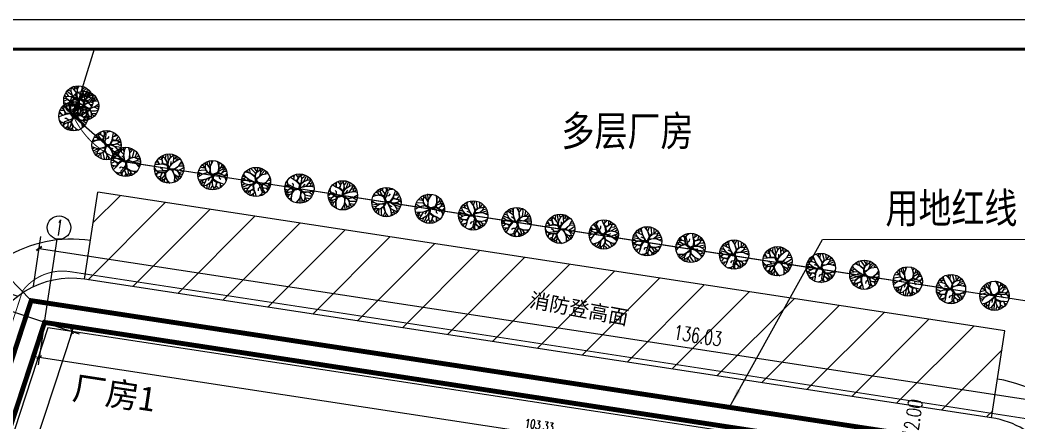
# Model space of a CAD drawing. Extents: x 367348645 to 367600945, y 521264746 to 521442946.
# Drawn here: x 367412817 to 367515007, y 521401762 to 521442946 of the extents above; entities that cross this region are included whole.
import ezdxf
from ezdxf.enums import TextEntityAlignment as Align

# ---------------------------------------------------------------- set-up
doc = ezdxf.new("R2010")
doc.units = 0
doc.header["$LTSCALE"] = 1000
doc.header["$MEASUREMENT"] = 0
doc.linetypes.add('DASH', pattern=[0.35, 0.25, -0.1])
for name, color, linetype in [('0-图框', 4, 'Continuous'), ('AXIS', 3, 'Continuous'), ('AXIS_TEXT', 7, 'Continuous'), ('DIM_COOR', 3, 'Continuous'), ('DLSS', 5, 'Continuous'), ('PUB_DIM', 3, 'Continuous'), ('PUB_TEXT', 7, 'Continuous'), ('PUB_TITLE', 4, 'Continuous'), ('TREE', 74, 'Continuous')]:
    doc.layers.add(name, color=color, linetype=linetype)
doc.styles.add('-宋体', font='SimSun.ttf', dxfattribs={"width": 0.8})
doc.styles.add('_TCH_AXIS', font='COMPLEX', dxfattribs={"bigfont": 'GBCBIG'})
doc.styles.add('_TCH_DIM_T3', font='SIMPLEX', dxfattribs={"width": 0.705882, "bigfont": 'GBCBIG'})
doc.styles.add('COMPLEX', font='COMPLEX')
doc.styles.add('DIM_FONT', font='SIMPLEX', dxfattribs={"width": 0.7, "bigfont": 'GBCBIG'})
doc.styles.add('TQ', font='SIMHEI.TTF')
doc.dimstyles.new('_TCH_ARCH_MM_M&&500', dxfattribs={"dimtxt": 1487.5, "dimasz": 500, "dimexe": 1250, "dimexo": 1500, "dimgap": 631.25, "dimtad": 1, "dimlfac": 0.001, "dimzin": 0, "dimdsep": 46, "dimtxsty": '_TCH_DIM_T3', "dimblk": 'ARCHTICK', "dimcen": 0.09, "dimclrt": 7, "dimazin": 2, "dimtfac": 1, "dimtdec": 0, "dimtix": 1, "dimtmove": 2, "dimatfit": 3, "dimldrblk": 'ARCHTICK', "dimfxl": 1, "dimtolj": 1, "dimtzin": 0, "dimarcsym": 0})
doc.dimstyles.new('DIMN300', dxfattribs={"dimscale": 3, "dimtxt": 300, "dimasz": 1, "dimexe": 250, "dimexo": 300, "dimgap": 150, "dimtad": 1, "dimdec": 0, "dimzin": 0, "dimdsep": 46, "dimtxsty": 'DIM_FONT', "dimblk": '_DIMX', "dimcen": 0.09, "dimclrt": 7, "dimadec": 0, "dimazin": 0, "dimtfac": 1, "dimtdec": 0, "dimtix": 1, "dimtmove": 2, "dimatfit": 3, "dimldrblk": '_DIMX', "dimfxl": 1, "dimtolj": 1, "dimtzin": 0, "dimarcsym": 0})

# ---------------------------------------------------------------- blocks, each defined once
blk = doc.blocks.new('$植物$00000094')
for p, q in [((-524, 743, 0), (-671, 837, 0)), ((-524, 583, 0), (-524, 930, 0)), ((-510, 569, 0), (-524, 743, 0)), ((-203, 770, 0), (-390, 970, 0)), ((-310, 516, 0), (-203, 770, 0)), ((-256, 516, 0), (-176, 850, 0)), ((-176, 850, 0), (-203, 1050, 0)), ((-176, 850, 0), (38, 1064, 0)), ((-42, 970, 0), (-96, 1064, 0)), ((52, 770, 0), (-42, 970, 0)), ((38, 770, 0), (212, 970, 0)), ((65, 556, 0), (38, 770, 0)), ((78, 556, 0), (52, 770, 0)), ((212, 970, 0), (172, 1050, 0)), ((199, 556, 0), (359, 997, 0)), ((225, 569, 0), (493, 743, 0)), ((453, 716, 0), (480, 957, 0)), ((493, 743, 0), (734, 783, 0)), ((613, 529, 0), (747, 756, 0)), ((-805, 21, 0), (-1072, 48, 0)), ((-952, 289, 0), (-1059, 235, 0)), ((-938, 115, 0), (-1059, -72, 0)), ((-952, 302, 0), (-952, 489, 0)), ((-805, 35, 0), (-952, 302, 0)), ((-805, 35, 0), (-952, 289, 0)), ((-765, 142, 0), (-938, 115, 0)), ((-403, -139, 0), (-805, 35, 0)), ((-443, -179, 0), (-805, 21, 0)), ((-551, 583, 0), (-791, 703, 0)), ((-470, 21, 0), (-765, 142, 0)), ((-484, 222, 0), (-591, 315, 0)), ((-310, 489, 0), (-551, 583, 0)), ((-283, 529, 0), (-524, 583, 0)), ((-470, 35, 0), (-484, 222, 0)), ((-270, -72, 0), (-470, 35, 0)), ((-203, -72, 0), (-470, 21, 0)), ((-42, 8, 0), (-403, -139, 0)), ((-243, 489, 0), (-310, 516, 0)), ((-29, 275, 0), (-310, 489, 0)), ((-2, 329, 0), (-256, 516, 0)), ((-176, 409, 0), (-243, 489, 0)), ((-122, 382, 0), (-176, 409, 0)), ((-69, 355, 0), (-122, 382, 0)), ((-42, 289, 0), (-69, 355, 0)), ((-56, -5, 0), (-29, 275, 0)), ((-42, 8, 0), (11, 315, 0)), ((92, 115, 0), (-15, -19, 0)), ((-15, 35, 0), (346, -233, 0)), ((-15, 21, 0), (292, -166, 0)), ((-2, -45, 0), (52, 88, 0)), ((0, 2, 0), (52, 315, 0)), ((0, 2, 0), (25, 289, 0)), ((11, 315, 0), (65, 556, 0)), ((25, 289, 0), (78, 556, 0)), ((25, 115, 0), (480, 289, 0)), ((38, -45, 0), (52, 382, 0)), ((52, 315, 0), (225, 569, 0)), ((52, 382, 0), (199, 543, 0)), ((52, 88, 0), (480, 275, 0)), ((199, 543, 0), (453, 716, 0)), ((212, 168, 0), (346, 409, 0)), ((480, 289, 0), (613, 529, 0)), ((480, 275, 0), (854, 342, 0)), ((480, 275, 0), (854, 329, 0)), ((493, 275, 0), (747, 329, 0)), ((613, 503, 0), (894, 583, 0)), ((734, -126, 0), (1042, 75, 0)), ((747, 329, 0), (854, 703, 0)), ((854, 342, 0), (948, 476, 0)), ((854, 329, 0), (1015, 302, 0)), ((-831, -259, 0), (-1059, -219, 0)), ((-818, -433, 0), (-992, -326, 0)), ((-831, -259, 0), (-952, -500, 0)), ((-684, -580, 0), (-912, -567, 0)), ((-631, -72, 0), (-831, -259, 0)), ((-617, -86, 0), (-831, -246, 0)), ((-497, -313, 0), (-818, -433, 0)), ((-805, -446, 0), (-818, -660, 0)), ((-484, -286, 0), (-805, -446, 0)), ((-671, -580, 0), (-738, -767, 0)), ((-497, -460, 0), (-684, -580, 0)), ((-537, -500, 0), (-658, -580, 0)), ((-430, -139, 0), (-617, -86, 0)), ((-470, -166, 0), (-537, -500, 0)), ((-524, -487, 0), (-497, -807, 0)), ((-377, -166, 0), (-510, -446, 0)), ((-510, -446, 0), (-484, -807, 0)), ((-390, -139, 0), (-497, -460, 0)), ((-417, -152, 0), (-497, -406, 0)), ((-457, -192, 0), (-497, -313, 0)), ((-430, -206, 0), (-497, -500, 0)), ((-350, -152, 0), (-457, -192, 0)), ((-15, -5, 0), (-443, -179, 0)), ((-29, -72, 0), (-430, -206, 0)), ((-42, -32, 0), (-377, -166, 0)), ((-29, -59, 0), (-350, -152, 0)), ((25, -86, 0), (-270, -72, 0)), ((-29, -32, 0), (-203, -72, 0)), ((118, -714, 0), (-96, -1075, 0)), ((-56, -5, 0), (292, -192, 0)), ((-15, -59, 0), (185, -192, 0)), ((-2, -86, 0), (359, -246, 0)), ((118, -126, 0), (132, -286, 0)), ((185, -192, 0), (118, -714, 0)), ((132, -126, 0), (159, -714, 0)), ((145, -139, 0), (145, -487, 0)), ((145, -487, 0), (319, -754, 0)), ((159, -513, 0), (306, -754, 0)), ((159, -714, 0), (212, -1088, 0)), ((292, -166, 0), (480, -380, 0)), ((292, -192, 0), (466, -393, 0)), ((306, -192, 0), (734, -112, 0)), ((346, -233, 0), (734, -112, 0)), ((359, -246, 0), (466, -406, 0)), ((466, -393, 0), (506, -567, 0)), ((480, -380, 0), (506, -553, 0)), ((480, -393, 0), (827, -393, 0)), ((493, -580, 0), (493, -847, 0)), ((506, -553, 0), (640, -740, 0)), ((506, -567, 0), (720, -593, 0)), ((720, -593, 0), (881, -607, 0)), ((734, -112, 0), (921, -19, 0)), ((734, -112, 0), (1055, -273, 0)), ((827, -393, 0), (1015, -366, 0)), ((921, -19, 0), (1055, -126, 0)), ((-497, -807, 0), (-631, -874, 0)), ((-484, -807, 0), (-417, -1021, 0)), ((11, -914, 0), (65, -1088, 0)), ((306, -754, 0), (600, -901, 0)), ((319, -754, 0), (346, -1021, 0)), ((493, -847, 0), (466, -981, 0)), ((640, -740, 0), (747, -781, 0))]:
    blk.add_line(p, q)
blk.add_circle((0, 2, 0), 1086)
blk = doc.blocks.new('_ArchTick')
at = {"color": 0, "linetype": 'ByBlock', "const_width": 0.4}
blk.add_lwpolyline([(-0.5, -0.5), (0.5, 0.5)], dxfattribs=at)
blk = doc.blocks.new('*D20')
at = {"color": 0, "linetype": 'ByBlock'}
for p, q in [((366691923, 521121497), (366692170, 521121459)), ((366693104, 521119293), (366693406, 521121270)), ((366691621, 521119520), (366691868, 521119482))]:
    blk.add_line(p, q, dxfattribs=at)
at = {"layer": 'Defpoints', "color": 0, "linetype": 'ByBlock'}
for p in [(366693406, 521121270), (366693406, 521121270), (366693104, 521119293)]:
    blk.add_point(p, dxfattribs=at)
at = {"color": 0, "linetype": 'ByBlock', "xscale": 500, "yscale": 500, "zscale": 500}
for p, rotation in [((366693406, 521121270), 81.30952786803563), ((366693104, 521119293), 261.3095278680356)]:
    blk.add_blockref('_ArchTick', p, dxfattribs=dict(at, rotation=rotation))
at = {"color": 7, "linetype": 'ByBlock', "insert": (366692364, 521123554), "char_height": 1487.5, "attachment_point": 5, "rotation": 81.30953, "style": '_TCH_DIM_T3'}
blk.add_mtext('\\A1;2.00', dxfattribs=at)
blk = doc.blocks.new('*D32')
at = {"color": 0, "linetype": 'ByBlock'}
for p, q in [((367409385, 521415695), (367402429, 521394444)), ((367412535, 521414664), (367408197, 521416084)), ((367389323, 521354401), (367400746, 521389300)), ((367392473, 521353370), (367388135, 521354790))]:
    blk.add_line(p, q, dxfattribs=at)
at = {"layer": 'Defpoints', "color": 0, "linetype": 'ByBlock'}
for p in [(367409385, 521415695), (367413961, 521414197), (367393899, 521352903)]:
    blk.add_point(p, dxfattribs=at)
at = {"color": 0, "linetype": 'ByBlock', "xscale": 500, "yscale": 500, "zscale": 500}
for p, rotation in [((367409385, 521415695), 71.87605209656064), ((367389323, 521354401), 251.8760520965606)]:
    blk.add_blockref('_ArchTick', p, dxfattribs=dict(at, rotation=rotation))
at = {"color": 7, "linetype": 'ByBlock', "insert": (367400849, 521392113), "char_height": 1487.5, "attachment_point": 5, "rotation": 71.87605, "style": '_TCH_DIM_T3'}
blk.add_mtext('\\A1;64.49', dxfattribs=at)
blk = doc.blocks.new('*D35')
at = {"color": 0, "linetype": 'ByBlock'}
for p, q in [((366602248, 521136721), (366603026, 521141813)), ((366602837, 521140577), (366737301, 521120024)), ((366736712, 521116168), (366737490, 521121260))]:
    blk.add_line(p, q, dxfattribs=at)
at = {"layer": 'Defpoints', "color": 0, "linetype": 'ByBlock'}
for p in [(366602021, 521135239), (366737301, 521120024), (366736485, 521114686)]:
    blk.add_point(p, dxfattribs=at)
at = {"color": 0, "linetype": 'ByBlock', "xscale": 500, "yscale": 500, "zscale": 500}
for p, rotation in [((366602837, 521140577), 171.3095278682207), ((366737301, 521120024), 351.3095278682207)]:
    blk.add_blockref('_ArchTick', p, dxfattribs=dict(at, rotation=rotation))
at = {"color": 7, "linetype": 'ByBlock', "insert": (366670277, 521131660), "char_height": 1487.5, "attachment_point": 5, "rotation": 351.30953, "style": '_TCH_DIM_T3'}
blk.add_mtext('\\A1;136.03', dxfattribs=at)
blk = doc.blocks.new('_DIMX')
blk.add_line((-150, 0), (150, 0))
blk.add_lwpolyline([(-70, -70), (70, 70)])
blk = doc.blocks.new('*D36')
at = {"color": 0, "linetype": 'ByBlock'}
for p, q in [((367416190, 521411684), (367418864, 521410809)), ((367418150, 521411039), (367398617, 521351362)), ((367396655, 521352001), (367399329, 521351126))]:
    blk.add_line(p, q, dxfattribs=at)
at = {"layer": 'Defpoints', "color": 0, "linetype": 'ByBlock'}
for p in [(367415334, 521411964), (367395799, 521352281), (367398616, 521351359)]:
    blk.add_point(p, dxfattribs=at)
at = {"color": 0, "linetype": 'ByBlock', "xscale": 3, "yscale": 3, "zscale": 3}
for p, rotation in [((367418151, 521411042), 71.87605209644578), ((367398616, 521351359), 251.8760520964458)]:
    blk.add_blockref('_DIMX', p, dxfattribs=dict(at, rotation=rotation))
at = {"color": 7, "linetype": 'ByBlock', "insert": (367407528, 521381481), "char_height": 900, "attachment_point": 5, "rotation": 71.87605, "style": 'DIM_FONT'}
blk.add_mtext('\\A1;62.80', dxfattribs=at)
blk = doc.blocks.new('*D37')
at = {"color": 0, "linetype": 'ByBlock'}
for p, q in [((367415198, 521411074), (367414671, 521407626)), ((367516926, 521392754), (367414788, 521408366)), ((367517342, 521395461), (367516815, 521392012))]:
    blk.add_line(p, q, dxfattribs=at)
at = {"layer": 'Defpoints', "color": 0, "linetype": 'ByBlock'}
for p in [(367415334, 521411964), (367414785, 521408367), (367517478, 521396351)]:
    blk.add_point(p, dxfattribs=at)
at = {"color": 0, "linetype": 'ByBlock', "xscale": 3, "yscale": 3, "zscale": 3}
for p, rotation in [((367414785, 521408367), 171.3092696683461), ((367516928, 521392754), 351.3092696683461)]:
    blk.add_blockref('_DIMX', p, dxfattribs=dict(at, rotation=rotation))
at = {"color": 7, "linetype": 'ByBlock', "insert": (367465993, 521401450), "char_height": 900, "attachment_point": 5, "rotation": 351.30927, "style": 'DIM_FONT'}
blk.add_mtext('\\A1;103.33', dxfattribs=at)
blk = doc.blocks.new('_AXISO')
blk.add_circle((0, 0), 0.5)
at = {"layer": 'AXIS_TEXT', "style": 'COMPLEX', "width": 1.041667}
blk.add_attdef('A', text='', height=0.56, dxfattribs=at).set_placement((-0.25, -0.28), (0.25, -0.28), align=Align.FIT)
blk = doc.blocks.new('_ARROW')
blk.add_solid([(0, 0), (-1, 0.1), (-1, -0.1)])

msp = doc.modelspace()

# ---------------------------------------------------------------- hatches: boundary and pattern name
h = msp.add_hatch()
h.set_pattern_fill('ANSI31', color=9, scale=30000, style=0)
h.set_pattern_definition([(45, (-462559.2, 3448.6), (-2651.65043, 2651.65043), [])])
h.paths.add_polyline_path([(367420801.144, 521425291.099), (367419441.276, 521416394.428), (367512302.712, 521402200.435), (367512302.734, 521402200.432), (367513662.602, 521411097.103)])
h.paths.add_polyline_path([(367464435.76, 521412929.199), (367475655.359, 521410817.123), (367476205.732, 521413740.77), (367464986.133, 521415852.847)], flags=24)

# ---------------------------------------------------------------- linework, layer by layer
at = {"color": 3}
for p, q in [((367419441.276, 521416394.428), (367420801.144, 521425291.099)), ((367513662.602, 521411097.103), (367420801.144, 521425291.099)), ((367512302.734, 521402200.432), (367419441.276, 521416394.428)), ((367512302.734, 521402200.432), (367513662.602, 521411097.103))]:
    msp.add_line(p, q, dxfattribs=at)
for points in [[(367356144.58, 521439945.751), (367576944.58, 521439945.751), (367576944.58, 521267745.751), (367356144.58, 521267745.751), (367356144.58, 521439945.751)], [(367420424.073, 521439945.751), (367418293.752, 521433078.497), (367423645.752, 521428410.497), (367577687.949, 521404652.162)], [(367534662.178, 521316842.479), (367546145.774, 521391969.407), (367415334.479, 521411964.086), (367395799.44, 521352281.045), (367415757.541, 521345748.498)]]:
    msp.add_lwpolyline(points)
at = {"color": 1, "linetype": 'DASH', "ltscale": 5, "const_width": 500}
msp.add_lwpolyline([(367548425.014, 521393644.251), (367536337.014, 521314563.251), (367388734.014, 521337124.251), (367413961.014, 521414197.251)], close=True, dxfattribs=at)
at = {"color": 2, "linetype": 'DASH', "ltscale": 5, "const_width": 300}
msp.add_lwpolyline([(367546145.774, 521391969.407), (367534662.177, 521316842.476), (367391368.833, 521338744.749), (367415334.479, 521411964.086)], close=True, dxfattribs=at)
at = {"color": 4, "const_width": 500}
msp.add_lwpolyline([(367517478.384, 521396351.255), (367415334.479, 521411964.086), (367395799.44, 521352281.045), (367415757.541, 521345748.498), (367429755.857, 521388515.859), (367514305.265, 521375592.37)], close=True, dxfattribs=at)
msp.add_lwpolyline([(367516908.574, 521395932.544), (367415677.845, 521411405.795), (367396430.169, 521352600.701), (367415437.885, 521346379.228), (367429412.491, 521389074.15), (367513886.556, 521376162.177)], close=True)
at = {"color": 3}
for centre, radius, start, end in [((367418081.408, 521407497.757), 13000, 81.30952787, 161.8760521), ((367418081.408, 521407497.757), 9000, 81.30952787, 161.8760521), ((367510942.867, 521393303.76), 13000, 351.30926967, 81.30952787), ((367510942.867, 521393303.76), 9000, 351.30926967, 81.30952787)]:
    msp.add_arc(centre, radius, start, end, dxfattribs=at)
at = {"layer": '0-图框'}
msp.add_lwpolyline([(367348644.58, 521264745.751), (367600944.58, 521264745.751), (367600944.58, 521442945.751), (367348644.58, 521442945.751)], close=True, dxfattribs=at)
at = {"layer": '0-图框', "const_width": 300}
msp.add_lwpolyline([(367356144.58, 521267745.751), (367597944.58, 521267745.751), (367597944.58, 521439945.751), (367356144.58, 521439945.751)], close=True, dxfattribs=at)
at = {"layer": 'AXIS'}
for p, q in [((367415333.594, 521411961.383), (367416637.278, 521420490.952)), ((367416534.347, 521411571.11), (367405129.686, 521415303.9))]:
    msp.add_line(p, q, dxfattribs=at)
at = {"layer": 'DIM_COOR', "color": 3}
msp.add_line((367413961.014, 521414197.251), (367408775.967, 521419525.457), dxfattribs=at)
at = {"layer": 'DLSS', "color": 0, "linetype": 'Continuous', "const_width": 100}
msp.add_lwpolyline([(367420424.073, 521439945.751), (367418293.752, 521433078.497)], dxfattribs=at)
at = {"layer": 'DLSS', "color": 0, "linetype": 'Continuous', "const_width": 100, "flags": 128}
for points in [[(367418293.752, 521433078.497, 0.0453144665), (367419092.282, 521431707.356, 0.0453144666), (367420124.752, 521430502.497, 0.0589741504), (367421761.448, 521429248.125, 0.0589741504), (367423645.752, 521428410.497)], [(367413083.383, 521415188.896, -0.0455029532), (367413702.887, 521415875.589, -0.0455029531), (367414436.383, 521416438.896, -0.0911208384), (367416144.135, 521417125.399, -0.0911208384), (367417984.383, 521417159.896)], [(367413083.383, 521415188.896, -0.0455029532), (367413702.887, 521415875.589, -0.0455029531), (367414436.383, 521416438.896, -0.0911208384), (367416144.135, 521417125.399, -0.0911208384), (367417984.383, 521417159.896)]]:
    msp.add_lwpolyline(points, format="xyb", dxfattribs=at)
for points in [[(367423645.752, 521428410.497), (367451328.752, 521424114.497), (367493960.752, 521417530.497), (367532714.752, 521411588.497)], [(367413083.383, 521415188.896), (367387617.383, 521337561.896)]]:
    msp.add_lwpolyline(points, dxfattribs=at)
at = {"layer": 'DLSS', "color": 0, "linetype": 'Continuous', "flags": 128}
msp.add_lwpolyline([(367417984.383, 521417159.896, 100, 100, 0), (367448994.383, 521412423.896, 100, 100, 0), (367484840.383, 521406908.896, 100, 100, 0), (367544994.019, 521397591.948, 100, 100, -0.4136328796), (367550006.764, 521390756.042, 100, 100, 0), (367538718.277, 521316905.539, 100, 100, -0.4135001647), (367531895.014, 521311878.843, 100, 100, 0), (367450884.383, 521324059.896, 0, 0, 0)], format="xyseb", dxfattribs=at)
at = {"layer": 'PUB_DIM'}
msp.add_lwpolyline([(367485448.891, 521403270.234), (367494999.407, 521420470.571), (367517182.329, 521420490.31)], dxfattribs=at)
at = {"layer": 'PUB_TITLE', "color": 4}
msp.add_lwpolyline([(367348644.58, 521264745.751), (367600944.58, 521264745.751), (367600944.58, 521442945.751), (367348644.58, 521442945.751)], close=True, dxfattribs=at)
at = {"layer": 'PUB_TITLE', "color": 4, "const_width": 300}
msp.add_lwpolyline([(367356144.58, 521267745.751), (367597944.58, 521267745.751), (367597944.58, 521439945.751), (367356144.58, 521439945.751)], close=True, dxfattribs=at)

# ---------------------------------------------------------------- block references
at = {"layer": 'AXIS'}
ref = msp.add_blockref('_AXISO', (367416818.584, 521421677.176), dxfattribs=dict(at, xscale=2400, yscale=2400, zscale=2400, rotation=351.3099999999999))
ref.add_attrib('A', '1', dxfattribs={"layer": 'AXIS_TEXT', "height": 1634.314, "rotation": 351.31, "style": '_TCH_AXIS', "width": 0.555556}).set_placement((367416502.793, 521420898.795), (367416887.449, 521420840.004), align=Align.FIT)
at = {"layer": 'PUB_DIM', "xscale": 2000, "yscale": 2000, "zscale": 2000, "rotation": 240.958701177}
msp.add_blockref('_ARROW', (367485448.891, 521403270.234), dxfattribs=at)
at = {"layer": 'TREE'}
for p, xscale, yscale, zscale, rotation in [((367418797.095, 521434701.061), 1.380810017685184, 1.380810017685184, 1.380810017685184, 70.76509903256326), ((367418293.752, 521433078.497), 1.380810017685184, 1.380810017685184, 1.380810017685184, 43.15561387981811), ((367419387.011, 521434156.407), 1.380810017685184, 1.380810017685184, 1.380810017685184, 1.735892818994721), ((367421685.053, 521430120.614), 1.380810017685184, 1.380810017685184, 1.380810017685184, 282.049623096408), ((367423645.752, 521428410.497), 1.380810017685184, 1.380810017685184, 1.380810017685184, 73.6436048463393), ((367428093.166, 521427724.561), 1.380810017685185, 1.380810017685185, 1.380810017685185, 24.62111270485549), ((367432540.58, 521427038.625), 1.380810017685184, 1.380810017685184, 1.380810017685184, 182.5983458967864), ((367436987.994, 521426352.688), 1.380810017685184, 1.380810017685184, 1.380810017685184, 131.444441053499), ((367441435.408, 521425666.752), 1.380810017685184, 1.380810017685184, 1.380810017685184, 350.265816217536), ((367445882.822, 521424980.815), 1.380810017685184, 1.380810017685184, 1.380810017685184, 356.7589342936491), ((367450330.236, 521424294.879), 1.380810017685184, 1.380810017685184, 1.380810017685184, 271.2936796166875), ((367454777.65, 521423608.943), 1.380810017685184, 1.380810017685184, 1.380810017685184, 177.017120883816), ((367459225.064, 521422923.006), 1.380810017685184, 1.380810017685184, 1.380810017685184, 97.71538438062683), ((367463672.478, 521422237.07), 1.380810017685184, 1.380810017685184, 1.380810017685184, 84.46546830652792), ((367468119.892, 521421551.133), 1.380810017685184, 1.380810017685184, 1.380810017685184, 30.1913510544145), ((367472588.282, 521420971.795, 0), 1.380810017685184, 1.380810017685184, 1.380810017685184, 317.4156926175726), ((367477035.696, 521420285.859, 0), 1.380810017685184, 1.380810017685184, 1.380810017685184, 95.55101168858914), ((367481483.11, 521419599.923, 0), 1.380810017685184, 1.380810017685184, 1.380810017685184, 302.6825769829402), ((367485930.524, 521418913.986, 0), 1.380810017685184, 1.380810017685184, 1.380810017685184, 93.90301217688524), ((367490377.938, 521418228.05, 0), 1.380810017685184, 1.380810017685184, 1.380810017685184, 30.65279091769158), ((367494825.352, 521417542.113, 0), 1.380810017685184, 1.380810017685184, 1.380810017685184, 104.2524491103854), ((367499272.766, 521416856.177, 0), 1.380810017685184, 1.380810017685184, 1.380810017685184, 126.2697225867489), ((367503720.18, 521416170.241, 0), 1.380810017685184, 1.380810017685184, 1.380810017685184, 188.7508774071474), ((367508146.618, 521415377.706), 1.380810017685184, 1.380810017685184, 1.380810017685184, 104.9336222418897), ((367512594.032, 521414691.769), 1.380810017685184, 1.380810017685184, 1.380810017685184, 197.9137546922208)]:
    msp.add_blockref('$植物$00000094', p, dxfattribs=dict(at, xscale=xscale, yscale=yscale, zscale=zscale, rotation=rotation))

# ---------------------------------------------------------------- texts
at = {"color": 7, "style": 'TQ'}
msp.add_text('厂房1', height=2500, rotation=351.30927088, dxfattribs=at).set_placement((367418073.945, 521404101.2, -11092.77))
at = {"layer": 'PUB_TEXT', "style": '-宋体', "width": 0.8}
for s, p in [('多层厂房', (367468260.623, 521430032.604)), ('用地红线', (367501432.535, 521422131.314))]:
    msp.add_text(s, height=3096.2025, dxfattribs=at).set_placement(p)
at = {"layer": 'PUB_TEXT', "style": '-宋体'}
msp.add_text('消防登高面', height=1500, rotation=349.33890295, dxfattribs=at).set_placement((367464908.977, 521413573.611, -8.433))

# ---------------------------------------------------------------- dimensions: what is measured, and where the dimension line sits
for p1, p2, distance, text, picture, middle in [((367415334.479, 521411964.086), (367395799.44, 521352281.045), 2963.555, '62.80', '*D36', (367407528.133, 521381480.648)), ((367517478.314, 521396350.795), (367415334.479, 521411964.086), 3638.937, '103.33', '*D37', (367465992.541, 521401449.951))]:
    dim = msp.add_aligned_dim(p1=p1, p2=p2, distance=distance, text=text, dimstyle='DIMN300')
    dim.commit()
    dim.dimension.update_dxf_attribs({"geometry": picture, "text_midpoint": middle})
at = {"layer": 'PUB_DIM'}
dim = msp.add_aligned_dim(p1=(367413961.014, 521414197.251), p2=(367548425.014, 521393644.251), distance=5400.555, text='136.03', dimstyle='_TCH_ARCH_MM_M&&500', dxfattribs=at)
dim.commit()
dim.dimension.update_dxf_attribs({"geometry": '*D35', "text_midpoint": (367482216.776, 521410618.516), "insert": (811940.014, 278958.739)})
dim = msp.add_linear_dim(base=(367409385.249, 521415694.958), p1=(367393898.668, 521352903.193), p2=(367413961.014, 521414197.251), angle=71.8760521, text='64.49', dimstyle='_TCH_ARCH_MM_M&&500', dxfattribs=at)
dim.commit()
dim.dimension.update_dxf_attribs({"geometry": '*D32', "text_midpoint": (367400849.181, 521392113.499), "dimtype": 161})
dim = msp.add_linear_dim(base=(367505345.899, 521400228.973), p1=(367505043.703, 521398251.913), p2=(367505345.899, 521400228.973), angle=81.30952787, text='2.00', dimstyle='_TCH_ARCH_MM_M&&500', dxfattribs=at)
dim.commit()
dim.dimension.update_dxf_attribs({"geometry": '*D20', "text_midpoint": (367504303.988, 521402512.621), "dimtype": 161, "insert": (811940.014, 278958.739)})

doc.saveas('drawing.dxf')
